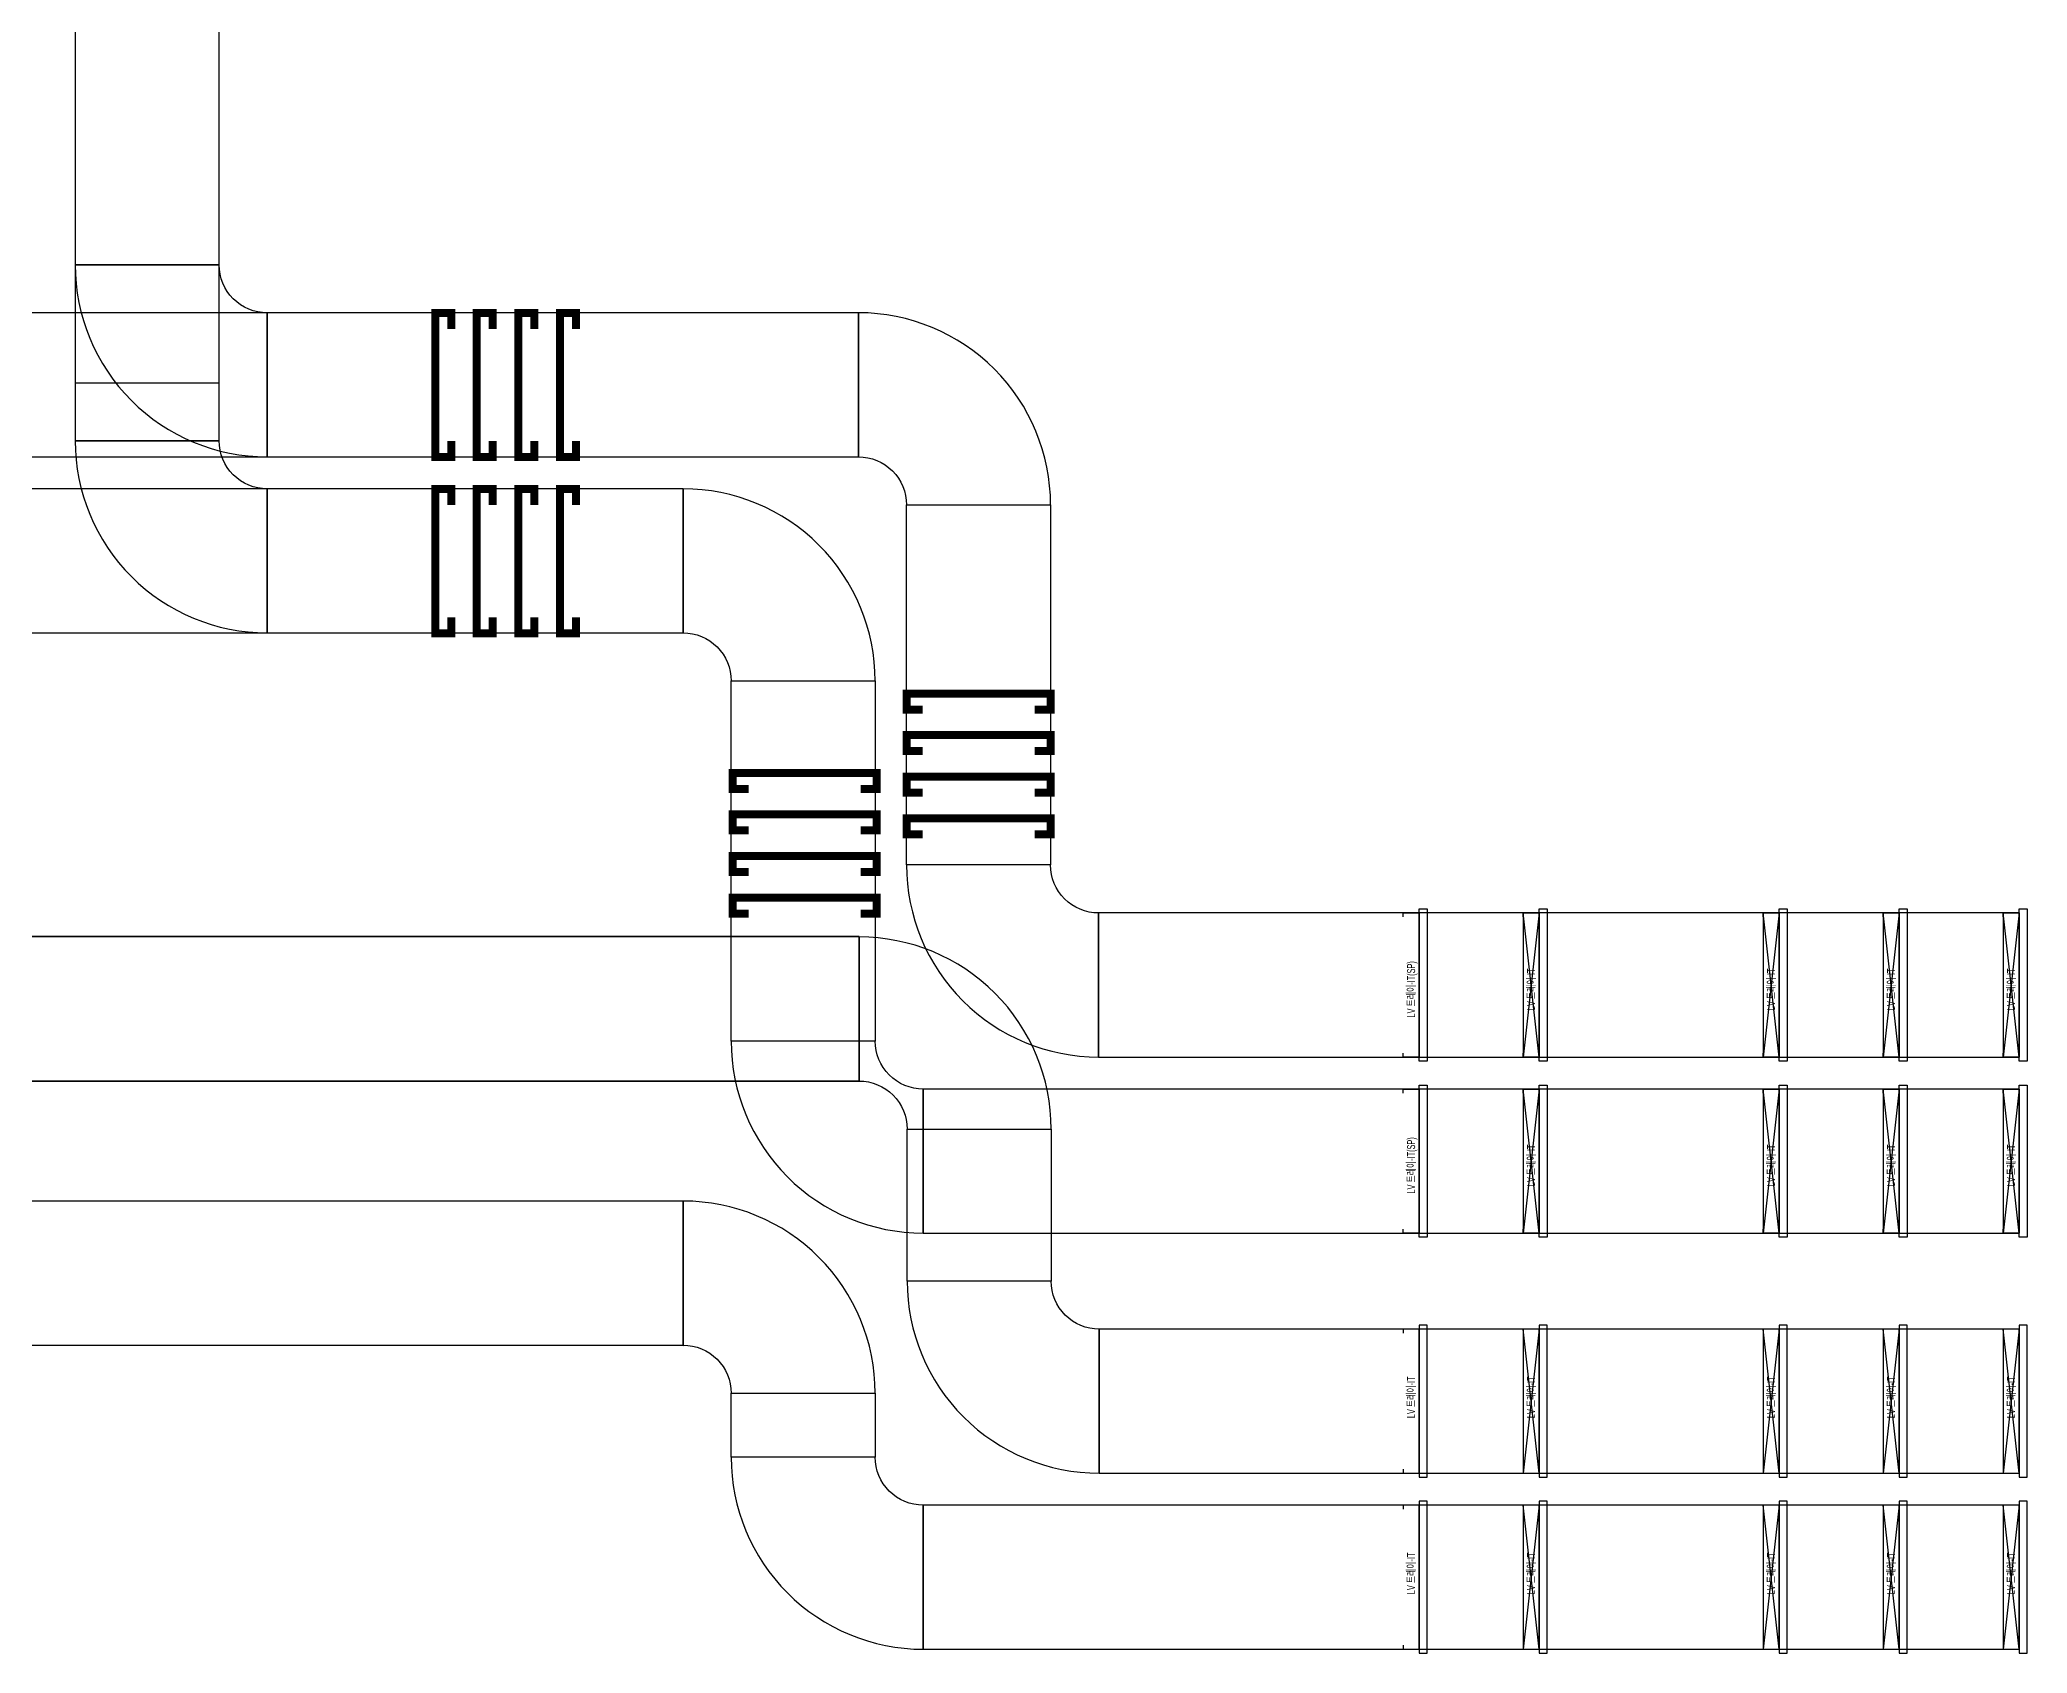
# Model space of a CAD drawing. Header units: millimetres. Extents: x -19577 to 374132, y 182625 to 847314.
# Drawn here: x 163933 to 176354, y 479180 to 489261 of the extents above; entities that cross this region are included whole.
import ezdxf
from ezdxf.enums import TextEntityAlignment as Align

# ---------------------------------------------------------------- set-up
doc = ezdxf.new("R2010")
doc.units = ezdxf.units.MM
doc.header["$LTSCALE"] = 150
doc.layers.add('-----26 Electrical Cable Tray_LV_STSPDU_A', color=181, linetype='Continuous')
doc.layers.add('-----26 Electrical Cable Tray_LV_STSPDU_B', color=41, linetype='Continuous')
doc.styles.add('ELEC', font='Dotum.ttf')

msp = doc.modelspace()

# ---------------------------------------------------------------- linework, layer by layer
at = {"layer": '-----26 Electrical Cable Tray_LV_STSPDU_A', "elevation": 0}
for points in [[(165054, 498005), (164154, 498005), (164154, 486755), (165054, 486755)], [(165054, 494455), (164154, 494455), (164154, 487117), (165054, 487117)], [(165354, 486455), (165354, 485555), (167954, 485555), (167954, 486455)], [(165354, 486455), (165354, 485555), (167954, 485555), (167954, 486455)], [(169154, 483005), (168254, 483005), (168254, 485255), (169154, 485255)], [(169154, 483005), (168254, 483005), (168254, 485255), (169154, 485255)], [(169154, 483005), (168254, 483005), (168254, 485255), (169154, 485255)], [(169154, 483005), (168254, 483005), (168254, 485255), (169154, 485255)], [(140944, 483657), (140944, 482757), (169054, 482757), (169054, 483657)], [(140944, 483657), (140944, 482757), (169054, 482757), (169054, 483657)], [(147544, 483655), (147544, 482755), (169054, 482755), (169054, 483655)], [(147544, 483655), (147544, 482755), (169054, 482755), (169054, 483655)], [(169454, 482705), (169454, 481805), (174804, 481805), (174804, 482705)], [(169454, 482705), (169454, 481805), (173304, 481805), (173304, 482705)], [(169454, 482705), (169454, 481805), (176304, 481805), (176304, 482705)], [(169454, 482705), (169454, 481805), (173304, 481805), (173304, 482705)], [(169454, 482705), (169454, 481805), (175554, 481805), (175554, 482705)], [(173304, 481805), (173304, 482705), (173204, 482705), (173204, 481805)], [(174804, 481805), (174804, 482705), (174704, 482705), (174704, 481805)], [(175554, 481805), (175554, 482705), (175454, 482705), (175454, 481805)], [(176304, 481805), (176304, 482705), (176204, 482705), (176204, 481805)], [(170554, 481205), (170554, 480305), (173304, 480305), (173304, 481205)], [(170554, 481205), (170554, 480305), (173304, 480305), (173304, 481205)], [(170554, 481205), (170554, 480305), (175554, 480305), (175554, 481205)], [(173304, 480305), (173304, 481205), (173204, 481205), (173204, 480305)], [(174804, 480305), (174804, 481205), (174704, 481205), (174704, 480305)], [(175554, 480305), (175554, 481205), (175454, 481205), (175454, 480305)], [(176304, 480305), (176304, 481205), (176204, 481205), (176204, 480305)]]:
    msp.add_lwpolyline(points, close=True, dxfattribs=at)
for points in [[(165354, 486455), (165354, 486455, -0.414214), (165054, 486755), (165054, 486755), (164154, 486755, 0.414214), (165354, 485555)], [(165354, 486455), (165354, 486455, -0.414214), (165054, 486755), (165054, 486755), (164154, 486755, 0.414214), (165354, 485555)], [(167954, 485555), (167954, 485555, -0.414214), (168254, 485255), (168254, 485255), (169154, 485255, 0.414214), (167954, 486455)], [(167954, 485555), (167954, 485555, -0.414214), (168254, 485255), (168254, 485255), (169154, 485255, 0.414214), (167954, 486455)], [(167954, 485555), (167954, 485555, -0.414214), (168254, 485255), (168254, 485255), (169154, 485255, 0.414214), (167954, 486455)], [(167954, 485555), (167954, 485555, -0.414214), (168254, 485255), (168254, 485255), (169154, 485255, 0.414214), (167954, 486455)], [(169454, 482705), (169454, 482705, -0.414214), (169154, 483005), (169154, 483005), (168254, 483005, 0.414214), (169454, 481805)], [(169454, 482705), (169454, 482705, -0.414214), (169154, 483005), (169154, 483005), (168254, 483005, 0.414214), (169454, 481805)], [(169454, 482705), (169454, 482705, -0.414214), (169154, 483005), (169154, 483005), (168254, 483005, 0.414214), (169454, 481805)], [(169454, 482705), (169454, 482705, -0.414214), (169154, 483005), (169154, 483005), (168254, 483005, 0.414214), (169454, 481805)], [(170554, 481205), (170554, 481205, -0.414214), (170254, 481505), (170254, 481505), (169354, 481505, 0.414214), (170554, 480305)], [(170554, 481205), (170554, 481205, -0.414214), (170254, 481505), (170254, 481505), (169354, 481505, 0.414214), (170554, 480305)]]:
    msp.add_lwpolyline(points, format="xyb", close=True, dxfattribs=at)
at = {"layer": '-----26 Electrical Cable Tray_LV_STSPDU_A'}
for points in [[(155553, 486455), (155553, 485555), (167954, 485555), (167954, 486455)], [(155553, 486455), (155553, 485555), (167954, 485555), (167954, 486455)], [(170254, 481505), (169354, 481505), (169354, 482455), (170254, 482455)], [(170254, 481505), (169354, 481505), (169354, 482455), (170254, 482455)], [(170254, 481505), (169354, 481505), (169354, 482455), (170254, 482455)], [(170254, 481505), (169354, 481505), (169354, 482455), (170254, 482455)], [(170554, 481205), (170554, 480305), (174804, 480305), (174804, 481205)], [(170554, 481205), (170554, 480305), (176304, 480305), (176304, 481205)]]:
    msp.add_lwpolyline(points, close=True, dxfattribs=at)
at = {"layer": '-----26 Electrical Cable Tray_LV_STSPDU_A', "ltscale": 7.5, "const_width": 50, "elevation": 0}
for points in [[(166505, 486353), (166505, 486453), (166405, 486453), (166405, 485553), (166505, 485553), (166505, 485653)], [(166764, 486353), (166764, 486453), (166664, 486453), (166664, 485553), (166764, 485553), (166764, 485653)], [(167024, 486353), (167024, 486453), (166924, 486453), (166924, 485553), (167024, 485553), (167024, 485653)], [(167284, 486353), (167284, 486453), (167184, 486453), (167184, 485553), (167284, 485553), (167284, 485653)], [(169064, 484580), (169164, 484580), (169164, 484680), (168264, 484680), (168264, 484580), (168364, 484580)], [(169064, 484321), (169164, 484321), (169164, 484421), (168264, 484421), (168264, 484321), (168364, 484321)], [(169064, 484061), (169164, 484061), (169164, 484161), (168264, 484161), (168264, 484061), (168364, 484061)], [(169064, 483801), (169164, 483801), (169164, 483901), (168264, 483901), (168264, 483801), (168364, 483801)]]:
    msp.add_lwpolyline(points, dxfattribs=at)
at = {"layer": '-----26 Electrical Cable Tray_LV_STSPDU_A'}
for points in [[(169054, 482755), (169054, 482755, -0.414214), (169354, 482455), (169354, 482455), (170254, 482455, 0.414214), (169054, 483655)], [(169054, 482755), (169054, 482755, -0.414214), (169354, 482455), (169354, 482455), (170254, 482455, 0.414214), (169054, 483655)], [(169054, 482755), (169054, 482755, -0.414214), (169354, 482455), (169354, 482455), (170254, 482455, 0.414214), (169054, 483655)], [(169054, 482755), (169054, 482755, -0.414214), (169354, 482455), (169354, 482455), (170254, 482455, 0.414214), (169054, 483655)], [(170554, 481205), (170554, 481205, -0.414214), (170254, 481505), (170254, 481505), (169354, 481505, 0.414214), (170554, 480305)], [(170554, 481205), (170554, 481205, -0.414214), (170254, 481505), (170254, 481505), (169354, 481505, 0.414214), (170554, 480305)]]:
    msp.add_lwpolyline(points, format="xyb", close=True, dxfattribs=at)
at = {"layer": '-----26 Electrical Cable Tray_LV_STSPDU_A', "elevation": 0}
for points in [[(173304, 481805), (173204, 482705)], [(173304, 482705), (173204, 481805)], [(174804, 481805), (174704, 482705)], [(174804, 482705), (174704, 481805)], [(175554, 481805), (175454, 482705)], [(175554, 482705), (175454, 481805)], [(176304, 481805), (176204, 482705)], [(176304, 482705), (176204, 481805)], [(173304, 480305), (173204, 481205)], [(173304, 481205), (173204, 480305)], [(174804, 480305), (174704, 481205)], [(174804, 481205), (174704, 480305)], [(175554, 480305), (175454, 481205)], [(175554, 481205), (175454, 480305)], [(176304, 480305), (176204, 481205)], [(176304, 481205), (176204, 480305)]]:
    msp.add_lwpolyline(points, dxfattribs=at)
at = {"layer": '-----26 Electrical Cable Tray_LV_STSPDU_B', "elevation": 0}
for points in [[(165054, 496505), (164154, 496505), (164154, 487855), (165054, 487855)], [(165054, 492855), (164154, 492855), (164154, 487855), (165054, 487855)], [(155553, 487555), (155553, 486655), (169050, 486655), (169050, 487555)], [(155553, 487555), (155553, 486655), (169050, 486655), (169050, 487555)], [(165354, 487555), (165354, 486655), (169050, 486655), (169050, 487555)], [(165354, 487555), (165354, 486655), (169050, 486655), (169050, 487555)], [(170250, 484105), (169350, 484105), (169350, 486355), (170250, 486355)], [(170250, 484105), (169350, 484105), (169350, 486355), (170250, 486355)], [(170250, 484105), (169350, 484105), (169350, 486355), (170250, 486355)], [(170250, 484105), (169350, 484105), (169350, 486355), (170250, 486355)], [(170550, 483805), (170550, 482905), (174804, 482905), (174804, 483805)], [(170550, 483805), (170550, 482905), (173304, 482905), (173304, 483805)], [(170550, 483805), (170550, 482905), (176304, 482905), (176304, 483805)], [(170550, 483805), (170550, 482905), (175554, 482905), (175554, 483805)], [(173304, 482905), (173304, 483805), (173204, 483805), (173204, 482905)], [(174804, 482905), (174804, 483805), (174704, 483805), (174704, 482905)], [(175554, 482905), (175554, 483805), (175454, 483805), (175454, 482905)], [(176304, 482905), (176304, 483805), (176204, 483805), (176204, 482905)], [(142046, 482007), (142046, 481107), (167954, 481105), (167954, 482005)], [(142046, 482007), (142046, 481107), (167954, 481105), (167954, 482005)], [(148646, 482007), (148646, 481107), (167954, 481103), (167954, 482003)], [(148646, 482007), (148646, 481107), (167954, 481103), (167954, 482003)], [(169154, 480405), (168254, 480405), (168254, 480805), (169154, 480805)], [(169154, 480405), (168254, 480405), (168254, 480805), (169154, 480805)], [(169154, 480405), (168254, 480405), (168254, 480805), (169154, 480805)], [(169154, 480405), (168254, 480405), (168254, 480805), (169154, 480805)], [(169454, 480105), (169454, 479205), (174804, 479205), (174804, 480105)], [(169454, 480105), (169454, 479205), (173304, 479205), (173304, 480105)], [(169454, 480105), (169454, 479205), (176304, 479205), (176304, 480105)], [(169454, 480105), (169454, 479205), (175554, 479205), (175554, 480105)], [(173304, 479205), (173304, 480105), (173204, 480105), (173204, 479205)], [(174804, 479205), (174804, 480105), (174704, 480105), (174704, 479205)], [(175554, 479205), (175554, 480105), (175454, 480105), (175454, 479205)], [(176304, 479205), (176304, 480105), (176204, 480105), (176204, 479205)]]:
    msp.add_lwpolyline(points, close=True, dxfattribs=at)
at = {"layer": '-----26 Electrical Cable Tray_LV_STSPDU_B'}
msp.add_lwpolyline([(165354, 487555), (165354, 487555, -0.414214), (165054, 487855), (165054, 487855), (164154, 487855, 0.414214), (165354, 486655)], format="xyb", close=True, dxfattribs=at)
msp.add_lwpolyline([(165354, 487555), (165354, 487555, -0.414214), (165054, 487855), (165054, 487855), (164154, 487855, 0.414214), (165354, 486655)], format="xyb", close=True, dxfattribs=at)
at = {"layer": '-----26 Electrical Cable Tray_LV_STSPDU_B', "ltscale": 7.5, "const_width": 50, "elevation": 0}
for points in [[(166505, 487453), (166505, 487553), (166405, 487553), (166405, 486653), (166505, 486653), (166505, 486753)], [(166764, 487453), (166764, 487553), (166664, 487553), (166664, 486653), (166764, 486653), (166764, 486753)], [(167024, 487453), (167024, 487553), (166924, 487553), (166924, 486653), (167024, 486653), (167024, 486753)], [(167284, 487453), (167284, 487553), (167184, 487553), (167184, 486653), (167284, 486653), (167284, 486753)], [(170150, 485076), (170250, 485076), (170250, 485176), (169350, 485176), (169350, 485076), (169450, 485076)], [(170150, 484816), (170250, 484816), (170250, 484916), (169350, 484916), (169350, 484816), (169450, 484816)], [(170150, 484556), (170250, 484556), (170250, 484656), (169350, 484656), (169350, 484556), (169450, 484556)], [(170150, 484297), (170250, 484297), (170250, 484397), (169350, 484397), (169350, 484297), (169450, 484297)]]:
    msp.add_lwpolyline(points, dxfattribs=at)
at = {"layer": '-----26 Electrical Cable Tray_LV_STSPDU_B', "elevation": 0}
for points in [[(169050, 486655), (169050, 486655, -0.414214), (169350, 486355), (169350, 486355), (170250, 486355, 0.414214), (169050, 487555)], [(169050, 486655), (169050, 486655, -0.414214), (169350, 486355), (169350, 486355), (170250, 486355, 0.414214), (169050, 487555)], [(169050, 486655), (169050, 486655, -0.414214), (169350, 486355), (169350, 486355), (170250, 486355, 0.414214), (169050, 487555)], [(169050, 486655), (169050, 486655, -0.414214), (169350, 486355), (169350, 486355), (170250, 486355, 0.414214), (169050, 487555)], [(170550, 483805), (170550, 483805, -0.414214), (170250, 484105), (170250, 484105), (169350, 484105, 0.414214), (170550, 482905)], [(170550, 483805), (170550, 483805, -0.414214), (170250, 484105), (170250, 484105), (169350, 484105, 0.414214), (170550, 482905)], [(170550, 483805), (170550, 483805, -0.414214), (170250, 484105), (170250, 484105), (169350, 484105, 0.414214), (170550, 482905)], [(170550, 483805), (170550, 483805, -0.414214), (170250, 484105), (170250, 484105), (169350, 484105, 0.414214), (170550, 482905)], [(167954, 481105), (167954, 481105, -0.414214), (168254, 480805), (168254, 480805), (169154, 480805, 0.414214), (167954, 482005)], [(167954, 481105), (167954, 481105, -0.414214), (168254, 480805), (168254, 480805), (169154, 480805, 0.414214), (167954, 482005)], [(167954, 481105), (167954, 481105, -0.414214), (168254, 480805), (168254, 480805), (169154, 480805, 0.414214), (167954, 482005)], [(167954, 481105), (167954, 481105, -0.414214), (168254, 480805), (168254, 480805), (169154, 480805, 0.414214), (167954, 482005)], [(169454, 480105), (169454, 480105, -0.414214), (169154, 480405), (169154, 480405), (168254, 480405, 0.414214), (169454, 479205)], [(169454, 480105), (169454, 480105, -0.414214), (169154, 480405), (169154, 480405), (168254, 480405, 0.414214), (169454, 479205)], [(169454, 480105), (169454, 480105, -0.414214), (169154, 480405), (169154, 480405), (168254, 480405, 0.414214), (169454, 479205)], [(169454, 480105), (169454, 480105, -0.414214), (169154, 480405), (169154, 480405), (168254, 480405, 0.414214), (169454, 479205)]]:
    msp.add_lwpolyline(points, format="xyb", close=True, dxfattribs=at)
for points in [[(173304, 482905), (173204, 483805)], [(173304, 483805), (173204, 482905)], [(174804, 482905), (174704, 483805)], [(174804, 483805), (174704, 482905)], [(175554, 482905), (175454, 483805)], [(175554, 483805), (175454, 482905)], [(176304, 482905), (176204, 483805)], [(176304, 483805), (176204, 482905)], [(173304, 479205), (173204, 480105)], [(173304, 480105), (173204, 479205)], [(174804, 479205), (174704, 480105)], [(174804, 480105), (174704, 479205)], [(175554, 479205), (175454, 480105)], [(175554, 480105), (175454, 479205)], [(176304, 479205), (176204, 480105)], [(176304, 480105), (176204, 479205)]]:
    msp.add_lwpolyline(points, dxfattribs=at)
at = {"color": 0, "elevation": 0}
for points in [[(172454, 483780), (172454, 483805), (172554, 483805), (172554, 482905), (172454, 482905), (172454, 482930)], [(172554, 483830), (172604, 483830), (172604, 482880), (172554, 482880), (172554, 483830)], [(173204, 483780), (173204, 483805), (173304, 483805), (173304, 482905), (173204, 482905), (173204, 482930)], [(173304, 483830), (173354, 483830), (173354, 482880), (173304, 482880), (173304, 483830)], [(174704, 483780), (174704, 483805), (174804, 483805), (174804, 482905), (174704, 482905), (174704, 482930)], [(174804, 483830), (174854, 483830), (174854, 482880), (174804, 482880), (174804, 483830)], [(175454, 483780), (175454, 483805), (175554, 483805), (175554, 482905), (175454, 482905), (175454, 482930)], [(175554, 483830), (175604, 483830), (175604, 482880), (175554, 482880), (175554, 483830)], [(176204, 483780), (176204, 483805), (176304, 483805), (176304, 482905), (176204, 482905), (176204, 482930)], [(176304, 483830), (176354, 483830), (176354, 482880), (176304, 482880), (176304, 483830)], [(172454, 482680), (172454, 482705), (172554, 482705), (172554, 481805), (172454, 481805), (172454, 481830)], [(172554, 482730), (172604, 482730), (172604, 481780), (172554, 481780), (172554, 482730)], [(173204, 482680), (173204, 482705), (173304, 482705), (173304, 481805), (173204, 481805), (173204, 481830)], [(173304, 482730), (173354, 482730), (173354, 481780), (173304, 481780), (173304, 482730)], [(174704, 482680), (174704, 482705), (174804, 482705), (174804, 481805), (174704, 481805), (174704, 481830)], [(174804, 482730), (174854, 482730), (174854, 481780), (174804, 481780), (174804, 482730)], [(175454, 482680), (175454, 482705), (175554, 482705), (175554, 481805), (175454, 481805), (175454, 481830)], [(175554, 482730), (175604, 482730), (175604, 481780), (175554, 481780), (175554, 482730)], [(176204, 482680), (176204, 482705), (176304, 482705), (176304, 481805), (176204, 481805), (176204, 481830)], [(176304, 482730), (176354, 482730), (176354, 481780), (176304, 481780), (176304, 482730)], [(172454, 480330), (172454, 480305), (172554, 480305), (172554, 481205), (172454, 481205), (172454, 481180)], [(172554, 480280), (172604, 480280), (172604, 481230), (172554, 481230), (172554, 480280)], [(173204, 480330), (173204, 480305), (173304, 480305), (173304, 481205), (173204, 481205), (173204, 481180)], [(173304, 480280), (173354, 480280), (173354, 481230), (173304, 481230), (173304, 480280)], [(174704, 480330), (174704, 480305), (174804, 480305), (174804, 481205), (174704, 481205), (174704, 481180)], [(174804, 480280), (174854, 480280), (174854, 481230), (174804, 481230), (174804, 480280)], [(175454, 480330), (175454, 480305), (175554, 480305), (175554, 481205), (175454, 481205), (175454, 481180)], [(175554, 480280), (175604, 480280), (175604, 481230), (175554, 481230), (175554, 480280)], [(176204, 480330), (176204, 480305), (176304, 480305), (176304, 481205), (176204, 481205), (176204, 481180)], [(176304, 480280), (176354, 480280), (176354, 481230), (176304, 481230), (176304, 480280)], [(172454, 479230), (172454, 479205), (172554, 479205), (172554, 480105), (172454, 480105), (172454, 480080)], [(172554, 479180), (172604, 479180), (172604, 480130), (172554, 480130), (172554, 479180)], [(173204, 479230), (173204, 479205), (173304, 479205), (173304, 480105), (173204, 480105), (173204, 480080)], [(173304, 479180), (173354, 479180), (173354, 480130), (173304, 480130), (173304, 479180)], [(174704, 479230), (174704, 479205), (174804, 479205), (174804, 480105), (174704, 480105), (174704, 480080)], [(174804, 479180), (174854, 479180), (174854, 480130), (174804, 480130), (174804, 479180)], [(175454, 479230), (175454, 479205), (175554, 479205), (175554, 480105), (175454, 480105), (175454, 480080)], [(175554, 479180), (175604, 479180), (175604, 480130), (175554, 480130), (175554, 479180)], [(176204, 479230), (176204, 479205), (176304, 479205), (176304, 480105), (176204, 480105), (176204, 480080)], [(176304, 479180), (176354, 479180), (176354, 480130), (176304, 480130), (176304, 479180)]]:
    msp.add_lwpolyline(points, dxfattribs=at)

# ---------------------------------------------------------------- texts
at = {"color": 0, "style": 'ELEC', "width": 0.7}
for s, p in [('LV 트레이-IT(SP)', (172503, 483328)), ('LV 트레이-IT', (173253, 483328)), ('LV 트레이-IT', (174753, 483328)), ('LV 트레이-IT', (175503, 483328)), ('LV 트레이-IT', (176253, 483328)), ('LV 트레이-IT(SP)', (172503, 482228)), ('LV 트레이-IT', (173253, 482228)), ('LV 트레이-IT', (174753, 482228)), ('LV 트레이-IT', (175503, 482228)), ('LV 트레이-IT', (176253, 482228)), ('LV 트레이-IT', (172503, 480779)), ('LV 트레이-IT', (173253, 480779)), ('LV 트레이-IT', (174753, 480779)), ('LV 트레이-IT', (175503, 480779)), ('LV 트레이-IT', (176253, 480779)), ('LV 트레이-IT', (172503, 479679)), ('LV 트레이-IT', (173253, 479679)), ('LV 트레이-IT', (174753, 479679)), ('LV 트레이-IT', (175503, 479679)), ('LV 트레이-IT', (176253, 479679))]:
    msp.add_text(s, height=50, rotation=90, dxfattribs=at).set_placement(p, align=Align.MIDDLE_CENTER)

doc.saveas('drawing.dxf')
